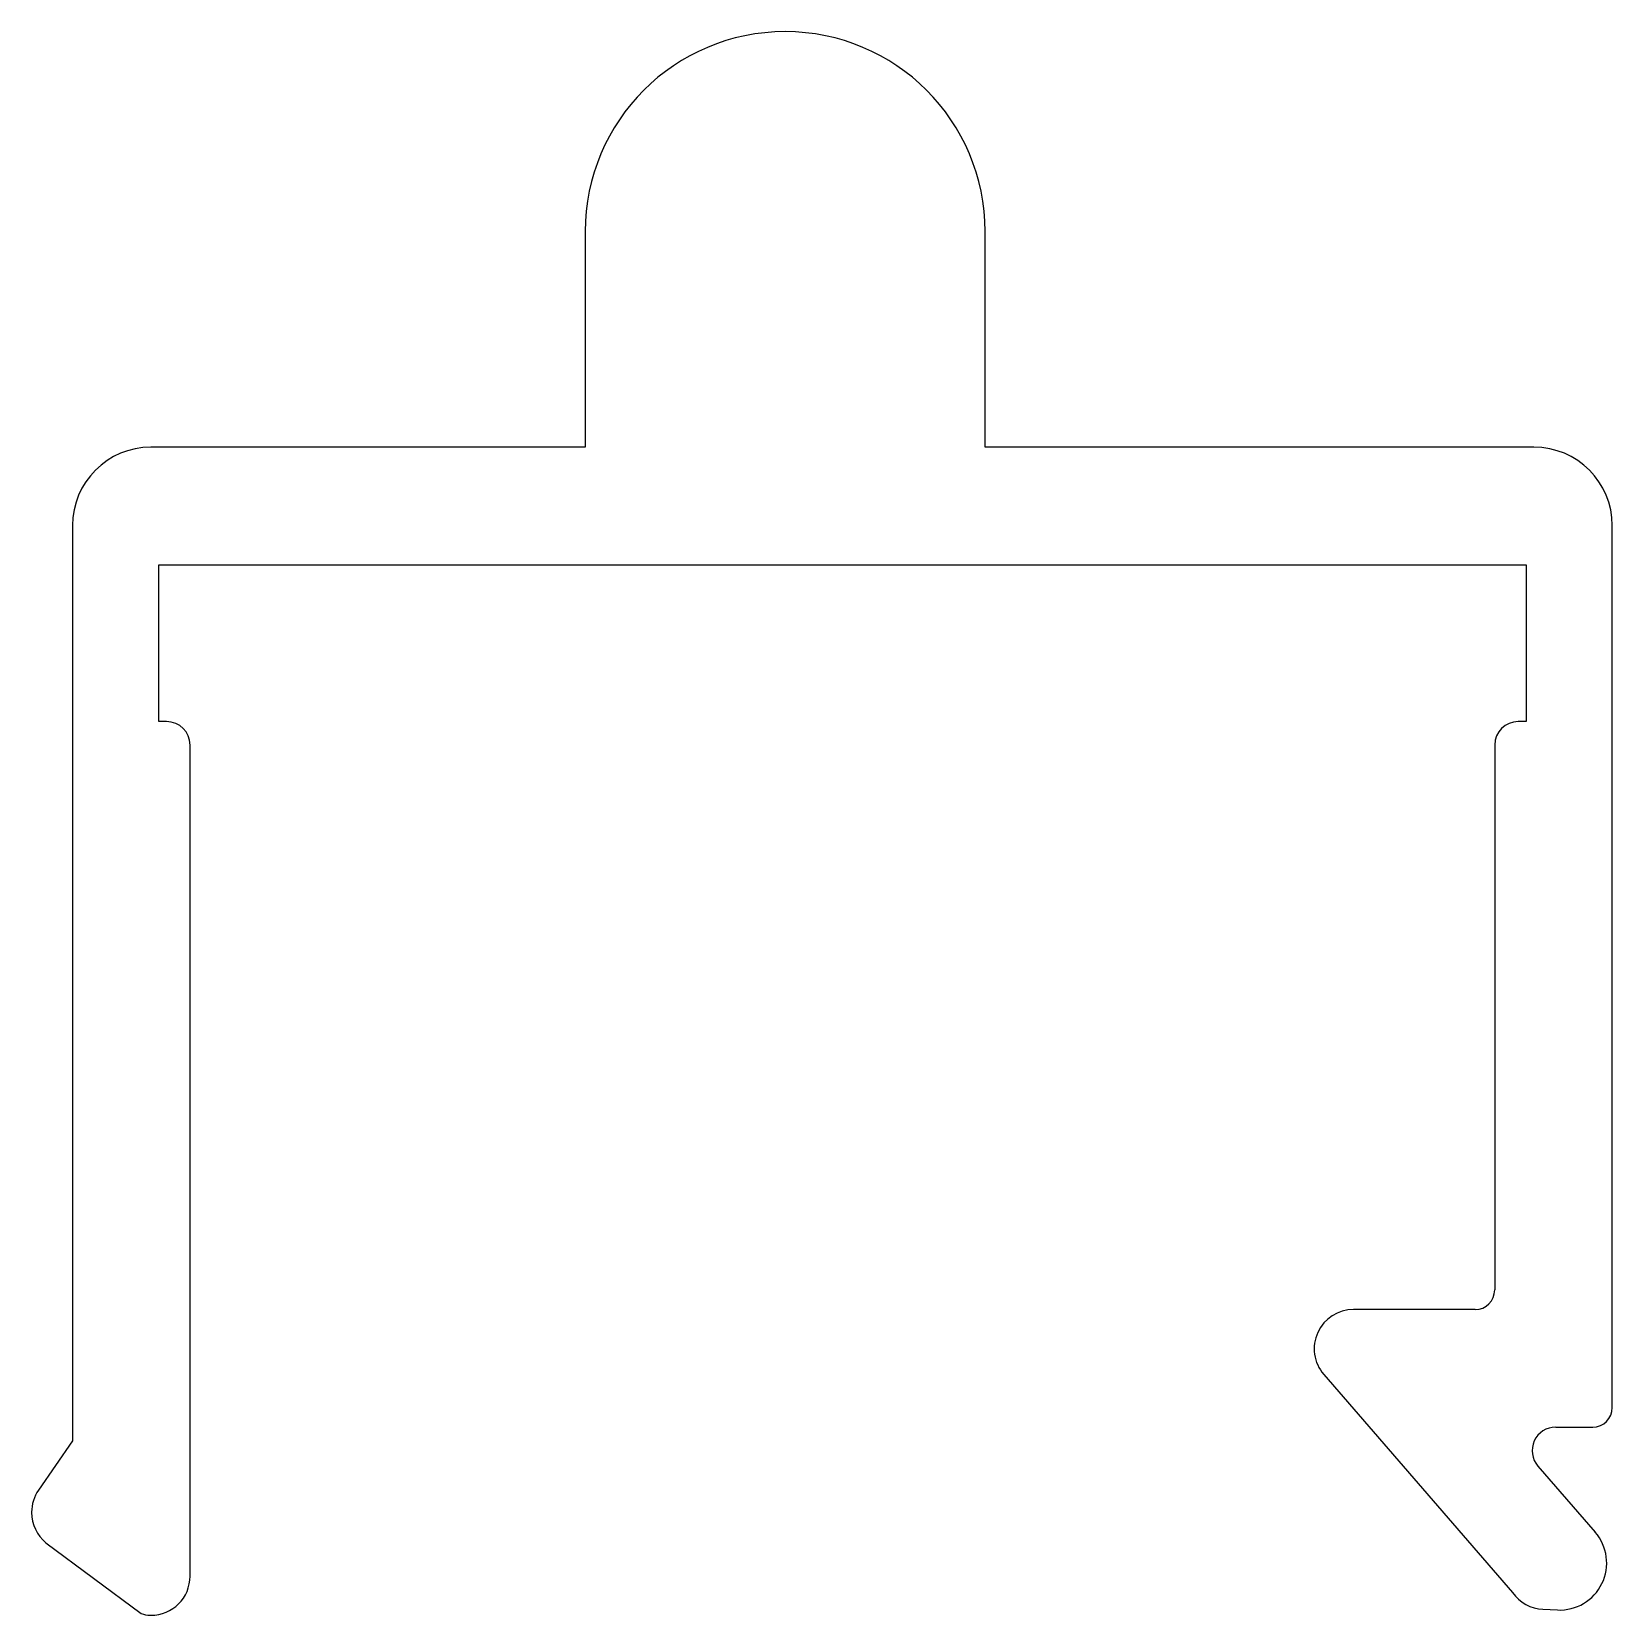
# Model space of a CAD drawing. Extents: x 608.6 to 628.8, y 771.6 to 791.8.
import ezdxf

# ---------------------------------------------------------------- set-up
doc = ezdxf.new("R2010")
doc.units = 0
doc.layers.get('0').update_dxf_attribs({"linetype": 'CONTINUOUS'})

msp = doc.modelspace()

# ---------------------------------------------------------------- linework, layer by layer
for p, q in [((615.655, 789.221), (615.655, 786.471)), ((620.755, 786.471), (620.755, 789.221)), ((615.655, 786.471), (610.115, 786.471)), ((627.755, 786.471), (620.755, 786.471)), ((609.115, 785.471), (609.115, 773.798)), ((628.755, 774.221), (628.755, 785.471)), ((610.215, 782.971), (610.215, 784.971)), ((610.215, 784.971), (627.655, 784.971)), ((627.655, 784.971), (627.655, 782.971)), ((610.315, 782.971), (610.215, 782.971)), ((627.655, 782.971), (627.555, 782.971)), ((610.615, 772.071), (610.615, 782.671)), ((627.255, 782.671), (627.255, 775.721)), ((627.005, 775.471), (625.453, 775.471)), ((625.075, 774.643), (627.483, 771.861)), ((628.033, 773.971), (628.505, 773.971)), ((609.115, 773.798), (608.682, 773.169)), ((627.806, 773.474), (628.536, 772.631)), ((608.594, 772.885), (608.594, 772.881)), ((608.776, 772.496), (609.991, 771.593)), ((627.87, 771.648), (628.054, 771.639)), ((610.106, 771.571), (610.115, 771.571))]:
    msp.add_line(p, q)
for centre, radius, start, end in [((618.205, 789.221), 2.55, 0, 180), ((610.115, 785.471), 1, 90, 180), ((627.755, 785.471), 1, 0, 90), ((610.315, 782.671), 0.3, 0, 90), ((627.555, 782.671), 0.3, 90, 180), ((627.005, 775.721), 0.25, 270, 0), ((625.453, 774.971), 0.5, 90, 220.8822), ((628.505, 774.221), 0.25, 270, 0), ((628.033, 773.671), 0.3, 90, 220.8822), ((609.094, 772.885), 0.5, 145.4915, 180), ((609.094, 772.881), 0.5, 180, 230.4669), ((628.083, 772.238), 0.6, 267.2932, 40.8822), ((610.115, 772.071), 0.5, 270, 0), ((627.894, 772.147), 0.5, 214.8857, 267.2932), ((610.106, 771.871), 0.3, 247.4838, 270)]:
    msp.add_arc(centre, radius, start, end)

doc.saveas('drawing.dxf')
